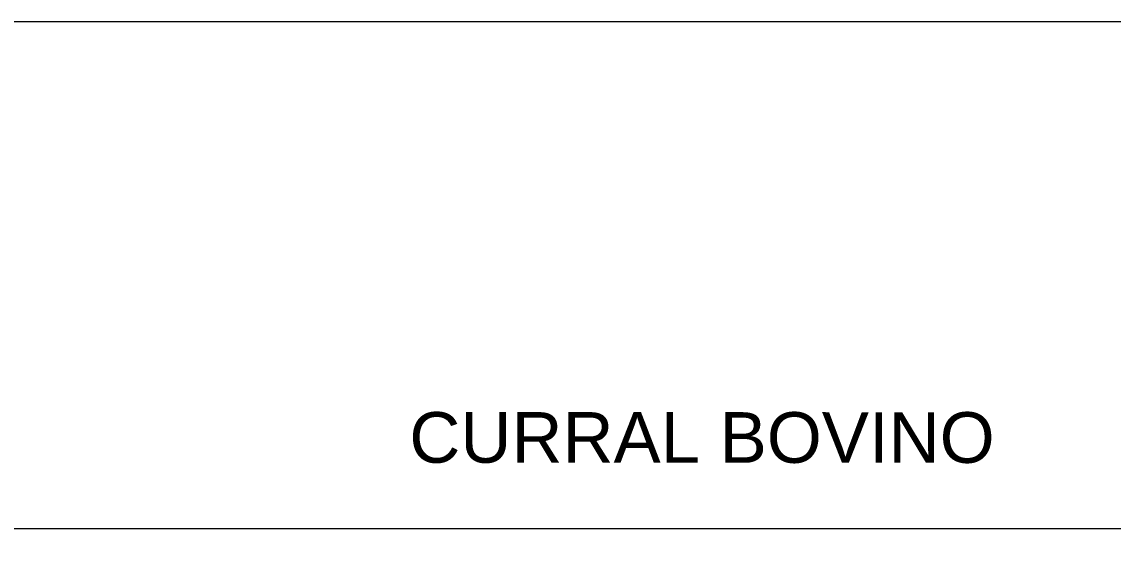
# Model space of a CAD drawing. Header units: metres. Extents: x 149 to 429, y -3 to 162.
# Drawn here: x 325.7 to 336.48, y 117.86 to 123.19 of the extents above; entities that cross this region are included whole.
import ezdxf

# ---------------------------------------------------------------- set-up
doc = ezdxf.new("R2010")
doc.units = ezdxf.units.M
doc.layers.add('1053_ARQ_BASE_MATADOURO_dwg', color=7, linetype='Continuous', lineweight=5, true_color=0x767676)
doc.layers.add('A-TEXTO1', color=7, linetype='Continuous', lineweight=5)
doc.styles.add('Arial_6', font='arial.ttf', dxfattribs={"height": 0.5})

# ---------------------------------------------------------------- blocks, each defined once
blk = doc.blocks.new('1053_ARQ_BASE_MATADOURO_dwg_arq geral tgov-4039641-TÉRREO 1_20 - Dependente 2')
at = {"color": 253, "lineweight": 5, "true_color": 0xaaaaaa, "flags": 128}
blk.add_lwpolyline([(-62.5, 40), (-62.5, -40), (62.5, -40), (62.5, 40)], close=True, dxfattribs=at)
blk.add_lwpolyline([(-3.17, 14.428), (-3.17, 20.158), (-12.42, 20.158), (-12.42, 34.848), (-12.42, 34.998), (5.346, 34.998), (5.346, 26.628)], dxfattribs=at)
at = {"layer": 'A-TEXTO1', "insert": (-7.089, 36.147), "char_height": 0.5, "width": 6.89778, "attachment_point": 1, "rotation": 359.9922, "line_spacing_factor": 0.941778, "style": 'Arial_6'}
blk.add_mtext('CURRAL BOVINO', dxfattribs=at)
blk = doc.blocks.new('1053_ARQ_BASE_MATADOURO_dwg-3625622-TÉRREO 1_20 - Dependente 2')
blk.add_blockref('1053_ARQ_BASE_MATADOURO_dwg_arq geral tgov-4039641-TÉRREO 1_20 - Dependente 2', (130.21, 83.186))

msp = doc.modelspace()

# ---------------------------------------------------------------- block references
at = {"layer": '1053_ARQ_BASE_MATADOURO_dwg', "color": 253, "true_color": 0xaaaaaa}
msp.add_blockref('1053_ARQ_BASE_MATADOURO_dwg-3625622-TÉRREO 1_20 - Dependente 2', (206.405, 0), dxfattribs=at)

doc.saveas('drawing.dxf')
